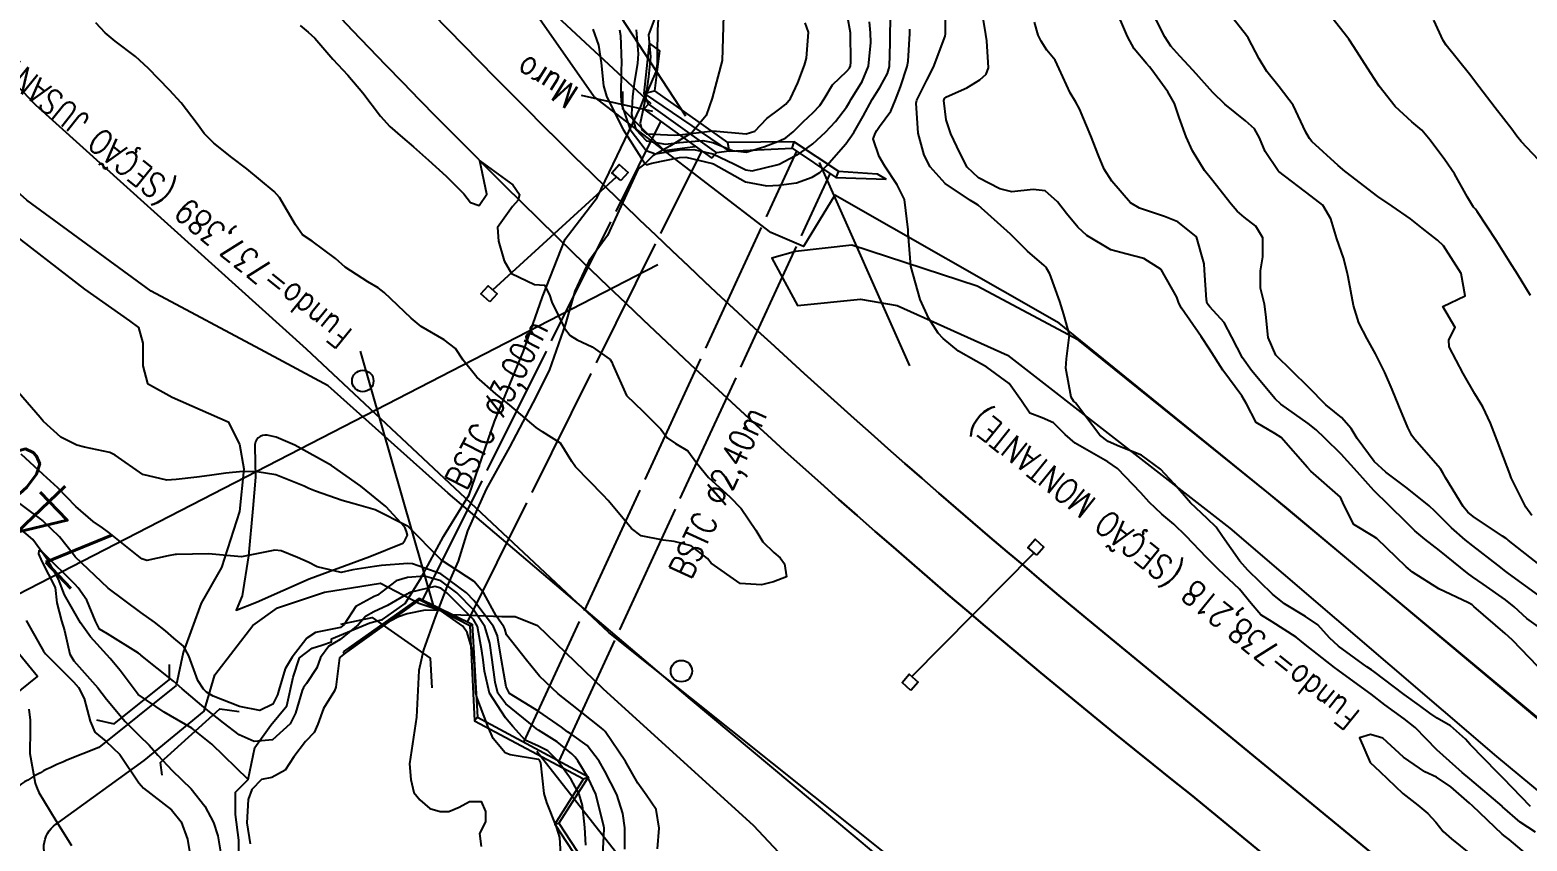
# Model space of a CAD drawing. Header units: metres. Extents: x 318500 to 325275, y 7408834 to 7428799.
# Drawn here: x 322831.5 to 322921.5, y 7421436.1 to 7421484.9 of the extents above; entities that cross this region are included whole.
import ezdxf
from ezdxf.enums import TextEntityAlignment as Align

# ---------------------------------------------------------------- set-up
doc = ezdxf.new("R2010")
doc.units = ezdxf.units.M
doc.header["$MEASUREMENT"] = 0
doc.linetypes.add('CONTINUO', pattern=[0])
doc.linetypes.add('TRACEJADO', pattern=[8.7, 8, -0.7])
doc.layers.add('_TEXTO_CONGELA', color=45, linetype='Continuous', plot=False)
for name, color, linetype in [('ALA', 45, 'Continuous'), ('BUEIRO', 151, 'Continuous'), ('Cotas', 45, 'Continuous'), ('Curvas de Nivel 1m', 11, 'Continuous'), ('Curvas de Nivel 5m', 15, 'Continuous'), ('Divisas', 45, 'Continuous'), ('Edificações', 30, 'Continuous'), ('Hidrografia', 140, 'Continuous'), ('Linha Férrea', 20, 'Continuous'), ('MURO', 30, 'Continuous'), ('Pontes_Viadutos_Tubos', 190, 'Continuous'), ('Postes', 20, 'Continuous'), ('Pórticos', 45, 'Continuous'), ('TEXTO', 45, 'Continuous'), ('Vias Primárias', 230, 'Continuous'), ('Vias Secundárias', 230, 'Continuous'), ('VIGA', 190, 'Continuous')]:
    doc.layers.add(name, color=color, linetype=linetype)
doc.styles.add('ROMANS', font='romans', dxfattribs={"height": 0.2})
doc.styles.add('Style-STANDARD', font='STANDARD.shx')

msp = doc.modelspace()

# ---------------------------------------------------------------- linework, layer by layer
at = {"layer": '_TEXTO_CONGELA'}
msp.add_line((322341.415, 7421198.706), (322869.211, 7421470.764), dxfattribs=at)
at = {"layer": 'ALA', "linetype": 'CONTINUO'}
for points in [[(322868.397, 7421481.056, 742.33), (322868.704, 7421484.064, 742.33), (322869.309, 7421483.623, 737.73), (322869.01, 7421481.209, 737.73)], [(322877.299, 7421477.76, 741.264), (322877.4, 7421478.14, 737.73), (322873.403, 7421478.107, 737.73)], [(322873.493, 7421477.583, 742.364), (322877.299, 7421477.76, 741.264)], [(322854.87, 7421450.695, 741.549), (322850.305, 7421447.464, 740.601)], [(322850.305, 7421447.464, 740.601), (322850.376, 7421447.354, 737.877), (322854.913, 7421450.594, 737.696)], [(322858.056, 7421449.121, 741.545), (322858.382, 7421443.528, 740.63)], [(322857.913, 7421449.054, 737.241), (322858.199, 7421443.32, 737.334)], [(322864.744, 7421439.833, 738.507), (322863.028, 7421437.105, 738.293), (322865.562, 7421433.211, 738.266)], [(322865.037, 7421439.938, 740.624), (322863.27, 7421437.152, 740.601), (322865.809, 7421433.265, 740.591)], [(322863.028, 7421437.105, 738.293), (322863.27, 7421437.152, 740.601)]]:
    msp.add_polyline3d(points, dxfattribs=at)
at = {"layer": 'BUEIRO', "linetype": 'TRACEJADO', "flags": 128}
for points in [[(322855.088, 7421450.587), (322869.39, 7421479.373)], [(322857.778, 7421449.259), (322871.854, 7421477.589)], [(322861.163, 7421442.028), (322877.561, 7421477.583)], [(322863.279, 7421440.886), (322879.575, 7421476.221)]]:
    msp.add_lwpolyline(points, dxfattribs=at)
at = {"layer": 'BUEIRO', "linetype": 'CONTINUO'}
for points in [[(322868.397, 7421481.056, 742.33), (322869.01, 7421481.209, 737.73), (322873.403, 7421478.107, 737.73), (322873.493, 7421477.583, 742.364)], [(322877.4, 7421478.14, 737.73), (322880.066, 7421476.379, 737.73), (322879.912, 7421475.994, 741.264)], [(322877.299, 7421477.76, 741.264), (322879.912, 7421475.994, 741.264)], [(322880.066, 7421476.379, 737.73), (322882.402, 7421476.219, 737.73), (322882.937, 7421475.905, 741.264)], [(322879.912, 7421475.994, 741.264), (322882.937, 7421475.905, 741.264)], [(322854.87, 7421450.695, 741.549), (322854.913, 7421450.594, 737.696), (322857.913, 7421449.054, 737.241), (322858.056, 7421449.121, 741.545)], [(322854.87, 7421450.695, 741.549), (322858.056, 7421449.121, 741.545)], [(322858.382, 7421443.528, 740.63), (322858.199, 7421443.32, 737.334), (322864.744, 7421439.833, 738.507), (322865.037, 7421439.938, 740.624)], [(322858.382, 7421443.528, 740.63), (322865.037, 7421439.938, 740.624)]]:
    msp.add_polyline3d(points, dxfattribs=at)
at = {"layer": 'Curvas de Nivel 1m', "flags": 128}
for points, elevation in [([(322865.3, 7421484.91), (322865.652, 7421483.955), (322865.8, 7421482.902), (322865.949, 7421481.52), (322866.137, 7421480.896), (322866.547, 7421480.021), (322867.131, 7421478.884), (322868.211, 7421477.176), (322868.42, 7421476.871), (322868.509, 7421476.78), (322868.601, 7421476.776), (322868.86, 7421476.865), (322870.514, 7421477.206), (322870.891, 7421477.212), (322872.51, 7421476.83), (322872.559, 7421476.81), (322874.494, 7421475.735), (322875.769, 7421475.493), (322876.492, 7421475.533), (322877.56, 7421475.683), (322878.499, 7421476.012), (322878.948, 7421476.288), (322879.377, 7421476.727), (322880.523, 7421478.029), (322880.992, 7421478.703), (322881.552, 7421479.688), (322882.104, 7421480.687), (322882.271, 7421480.977), (322882.572, 7421481.458), (322883.016, 7421482.243), (322883.134, 7421482.675), (322883.172, 7421484.107), (322883.182, 7421484.674), (322883.221, 7421486.084)], 742), ([(322869.281, 7421486.209), (322869.193, 7421484.861), (322869.18, 7421483.445), (322869.181, 7421482.861), (322869.094, 7421482.351), (322868.564, 7421481.142), (322868.497, 7421480.935), (322868.483, 7421480.871), (322868.152, 7421479.258), (322868.248, 7421478.873), (322868.528, 7421478.625), (322870.225, 7421478.542), (322870.527, 7421478.572), (322872.522, 7421478.802), (322874.528, 7421478.617), (322875.038, 7421478.782), (322875.766, 7421479.548), (322876.551, 7421480.133), (322876.905, 7421480.406), (322877.18, 7421480.754), (322877.631, 7421481.693), (322878.034, 7421482.746), (322878.154, 7421483.185), (322878.271, 7421484.743), (322878.068, 7421485.296)], 739), ([(322921.668, 7421438.155), (322920.025, 7421439.86), (322919.711, 7421440.183), (322918.055, 7421441.894), (322917.766, 7421442.204), (322916.865, 7421443.015), (322916.072, 7421443.478), (322915.624, 7421443.785), (322915.007, 7421444.246), (322914.09, 7421444.907), (322912.252, 7421446.279), (322912.111, 7421446.377), (322911.833, 7421446.565), (322910.132, 7421447.809), (322909.59, 7421448.318), (322908.901, 7421449.082), (322908.153, 7421449.594), (322906.892, 7421450.353), (322906.168, 7421450.926), (322904.679, 7421452.383), (322904.198, 7421452.914), (322903.156, 7421454.406), (322902.786, 7421454.972), (322902.231, 7421455.477), (322901.245, 7421456.43), (322900.257, 7421457.574), (322899.425, 7421458.453), (322898.282, 7421459.289), (322896.971, 7421459.808), (322896.294, 7421460.12), (322895.788, 7421460.505), (322894.319, 7421462.437), (322894.274, 7421462.475), (322894.22, 7421462.522), (322894.064, 7421462.783), (322893.742, 7421464.529), (322893.788, 7421465.099), (322893.964, 7421466.526), (322893.616, 7421467.756), (322893.386, 7421468.535), (322892.771, 7421470.198), (322892.572, 7421470.548), (322892.513, 7421470.631), (322892.432, 7421470.713), (322891.431, 7421471.557), (322890.45, 7421472.543), (322890.411, 7421472.58), (322888.476, 7421474.331), (322888.318, 7421474.443), (322888.016, 7421474.607), (322886.495, 7421475.636), (322885.586, 7421476.644), (322885.216, 7421477.349), (322884.856, 7421478.655), (322884.75, 7421480.464), (322884.792, 7421480.657), (322885.378, 7421481.848), (322885.791, 7421482.642), (322886.483, 7421484.506), (322886.509, 7421484.632), (322886.512, 7421484.731), (322886.519, 7421486.632)], 744), ([(322922.17, 7421450.849), (322920.36, 7421452.177), (322920.192, 7421452.302), (322919.711, 7421452.671), (322918.215, 7421453.849), (322917.757, 7421454.207), (322916.927, 7421454.92), (322916.234, 7421455.623), (322915.933, 7421455.93), (322915.589, 7421456.24), (322914.256, 7421457.32), (322912.988, 7421458.273), (322912.279, 7421458.91), (322911.265, 7421460.296), (322910.905, 7421460.9), (322910.312, 7421461.552), (322909.891, 7421461.892), (322909.373, 7421462.324), (322908.336, 7421463.39), (322907.355, 7421464.35), (322906.364, 7421465.316), (322905.914, 7421466.367), (322905.772, 7421467.748), (322905.679, 7421468.371), (322905.451, 7421469.338), (322905.436, 7421470.375), (322905.588, 7421471.228), (322905.58, 7421472.373), (322905.16, 7421473.073), (322904.472, 7421473.617), (322904.046, 7421473.967), (322903.673, 7421474.402), (322902.502, 7421475.896), (322902.084, 7421476.424), (322901.353, 7421477.601), (322900.975, 7421478.436), (322900.548, 7421479.614), (322900.265, 7421480.444), (322899.869, 7421481.152), (322898.915, 7421482.465), (322898.773, 7421482.649), (322898.594, 7421482.851), (322897.85, 7421483.729), (322897.454, 7421484.487), (322896.638, 7421486.335)], 747), ([(322922.199, 7421452.727), (322920.335, 7421454.178), (322920.274, 7421454.233), (322920.221, 7421454.274), (322919.991, 7421454.414), (322918.234, 7421455.609), (322917.907, 7421455.876), (322917.631, 7421456.209), (322916.582, 7421457.909), (322916.412, 7421458.228), (322916.274, 7421458.466), (322914.705, 7421460.254), (322914.533, 7421460.487), (322914.307, 7421460.961), (322913.771, 7421462.265), (322913.365, 7421463.239), (322912.921, 7421464.274), (322912.367, 7421465.394), (322911.856, 7421466.288), (322911.358, 7421467.264), (322911.036, 7421468.3), (322910.713, 7421470.018), (322910.659, 7421470.307), (322910.443, 7421471.172), (322910.025, 7421472.317), (322909.669, 7421473.519), (322909.197, 7421474.329), (322908.488, 7421474.872), (322906.55, 7421476.36), (322906.511, 7421476.4), (322905.72, 7421477.564), (322905.391, 7421478.377), (322905.08, 7421478.923), (322904.545, 7421479.409), (322903.296, 7421480.409), (322902.57, 7421481.116), (322901.395, 7421482.432), (322900.599, 7421483.29), (322900.062, 7421483.906), (322899.699, 7421484.454), (322898.692, 7421486.417)], 748), ([(322921.753, 7421455.675), (322921.405, 7421456.163), (322920.519, 7421457.924), (322920.429, 7421458.178), (322920.276, 7421458.598), (322919.678, 7421460.186), (322919.273, 7421461.228), (322918.815, 7421462.195), (322918.332, 7421462.98), (322917.622, 7421464.211), (322916.781, 7421465.817), (322916.759, 7421466.224), (322917.154, 7421466.984), (322916.4, 7421468.23), (322917.744, 7421468.876), (322917.516, 7421470.214), (322916.455, 7421471.88), (322916.092, 7421472.236), (322915.162, 7421472.944), (322914.472, 7421473.503), (322913.366, 7421474.271), (322912.489, 7421474.862), (322910.589, 7421476.309), (322910.511, 7421476.374), (322910.108, 7421476.724), (322908.537, 7421478.157), (322908.384, 7421478.342), (322908.163, 7421478.724), (322907.412, 7421480.351), (322906.576, 7421481.457), (322905.825, 7421482.371), (322905.355, 7421483.136), (322904.71, 7421484.389), (322904.612, 7421484.538), (322903.136, 7421486.413)], 749), ([(322847.712, 7421485.143), (322848.198, 7421484.729), (322848.602, 7421484.38), (322849.678, 7421483.119), (322850.576, 7421482.148), (322851.482, 7421481.096), (322852.539, 7421479.679), (322853.097, 7421479.071), (322853.869, 7421478.406), (322854.518, 7421477.837), (322855.417, 7421477.041), (322856.496, 7421476.069), (322857.546, 7421475.014), (322857.954, 7421474.49), (322858.47, 7421474.317), (322858.926, 7421474.993), (322858.51, 7421477), (322860.489, 7421475.555), (322860.888, 7421474.966), (322860.809, 7421474.632), (322860.469, 7421474.25), (322859.58, 7421472.983), (322859.634, 7421472.174), (322859.968, 7421470.977), (322860.419, 7421470.226), (322861.809, 7421469.556), (322862.408, 7421469.512), (322862.693, 7421468.946), (322862.845, 7421468.491), (322863.596, 7421466.932), (322863.938, 7421466.499), (322864.363, 7421466.223), (322865.267, 7421465.815), (322866.352, 7421465.052), (322866.455, 7421464.889), (322866.51, 7421464.726), (322867.329, 7421462.88), (322868.306, 7421461.943), (322869.401, 7421460.853), (322869.781, 7421460.344), (322870.282, 7421459.992), (322871.009, 7421459.561), (322871.549, 7421458.821), (322872.257, 7421457.948), (322873.546, 7421456.797), (322874.229, 7421456.089), (322875.109, 7421454.777), (322875.523, 7421454.09), (322876.197, 7421453.441), (322876.567, 7421453.128), (322876.838, 7421452.75), (322876.951, 7421451.976), (322876.174, 7421451.685), (322875.439, 7421451.503), (322874.172, 7421451.571), (322872.427, 7421452.808), (322872.193, 7421453.074), (322871.219, 7421453.843), (322870.203, 7421454.095), (322869.528, 7421454.175), (322868.206, 7421454.442), (322867.632, 7421454.876), (322866.235, 7421456.563), (322865.934, 7421456.895), (322864.265, 7421458.592), (322864.035, 7421458.924), (322863.364, 7421460.016), (322862.288, 7421460.703), (322861.903, 7421460.954), (322860.31, 7421462.294), (322859.48, 7421462.983), (322858.335, 7421463.98), (322857.503, 7421465.013), (322857.054, 7421465.717), (322856.362, 7421466.232), (322854.984, 7421467.044), (322854.377, 7421467.531), (322852.766, 7421469.075), (322852.404, 7421469.359), (322851.777, 7421469.722), (322850.422, 7421470.607), (322849.827, 7421471.116), (322848.44, 7421472.161), (322847.859, 7421472.553), (322847.426, 7421473.145), (322846.474, 7421474.785), (322846.151, 7421475.165), (322844.5, 7421476.526), (322843.604, 7421477.199), (322842.518, 7421478.054), (322841.949, 7421478.643), (322841.517, 7421479.225), (322840.549, 7421480.481), (322839.859, 7421481.251), (322838.58, 7421482.573), (322837.817, 7421483.278), (322836.599, 7421484.203), (322835.996, 7421484.692), (322835.422, 7421485.308)], 743), ([(322866.903, 7421484.887), (322866.962, 7421484.53), (322867.023, 7421482.886), (322867.019, 7421482.45), (322866.986, 7421480.886), (322867.024, 7421480.414), (322867.547, 7421478.88), (322868.517, 7421477.615), (322869.083, 7421477.429), (322870.518, 7421477.652), (322871.381, 7421477.69), (322872.516, 7421477.426), (322873.831, 7421476.797), (322874.505, 7421476.464), (322874.881, 7421476.408), (322876.377, 7421476.762), (322876.51, 7421476.808), (322877.786, 7421477.479), (322878.523, 7421478.017), (322879.296, 7421478.729), (322879.894, 7421479.365), (322880.553, 7421480.228), (322880.739, 7421480.526), (322880.845, 7421480.706), (322881.499, 7421481.773), (322881.879, 7421482.691), (322882.027, 7421484.112), (322881.994, 7421484.689), (322881.94, 7421485.37)], 741), ([(322922.148, 7421448.964), (322921.465, 7421449.472), (322920.694, 7421450.172), (322920.166, 7421450.601), (322918.83, 7421451.543), (322918.187, 7421451.983), (322917.899, 7421452.204), (322916.21, 7421453.555), (322915.326, 7421454.243), (322914.724, 7421454.751), (322914.23, 7421455.249), (322913.187, 7421456.271), (322912.253, 7421457.172), (322911.252, 7421458.295), (322910.286, 7421459.346), (322909.305, 7421460.325), (322908.795, 7421460.823), (322908.309, 7421461.193), (322906.674, 7421462.356), (322906.325, 7421462.69), (322904.903, 7421464.382), (322904.361, 7421465.145), (322903.713, 7421466.4), (322903.252, 7421467.27), (322902.398, 7421468.222), (322902.248, 7421468.422), (322902.192, 7421468.633), (322902.076, 7421470.424), (322902.053, 7421470.807), (322901.598, 7421472.429), (322900.469, 7421473.34), (322899.671, 7421473.651), (322898.476, 7421474.044), (322898.162, 7421474.161), (322897.632, 7421474.483), (322896.499, 7421475.769), (322896.054, 7421476.505), (322895.714, 7421477.312), (322895.248, 7421478.513), (322894.554, 7421480.133), (322894.347, 7421480.523), (322894.011, 7421481.086), (322893.345, 7421482.539), (322893.098, 7421483.045), (322892.601, 7421483.652), (322892.254, 7421484.203), (322892.07, 7421484.558), (322891.851, 7421485.332)], 746), ([(322922.518, 7421476.679), (322921.106, 7421478.172), (322920.858, 7421478.49), (322920.547, 7421478.91), (322919.553, 7421480.19), (322918.579, 7421481.465), (322918.017, 7421482.209), (322916.616, 7421483.962), (322916.429, 7421484.233), (322915.856, 7421485.465)], 751), ([(322921.985, 7421436.628), (322921.05, 7421437.223), (322920, 7421438.144), (322919.964, 7421438.18), (322918.024, 7421439.817), (322917.575, 7421440.207), (322916.05, 7421441.581), (322915.405, 7421442.24), (322914.74, 7421442.924), (322914.072, 7421443.43), (322912.917, 7421444.272), (322912.089, 7421444.911), (322910.193, 7421446.309), (322910.111, 7421446.367), (322909.894, 7421446.532), (322908.134, 7421447.911), (322907.585, 7421448.346), (322906.149, 7421449.27), (322905.471, 7421449.688), (322904.893, 7421450.379), (322904.173, 7421451.24), (322902.929, 7421452.409), (322902.201, 7421453.145), (322900.986, 7421454.432), (322900.227, 7421455.153), (322899.519, 7421455.737), (322898.754, 7421456.462), (322898.248, 7421457.032), (322896.855, 7421458.491), (322896.276, 7421458.898), (322895.419, 7421459.373), (322894.293, 7421460.022), (322893.705, 7421460.529), (322893.008, 7421461.241), (322892.31, 7421461.541), (322891.584, 7421461.829), (322891.084, 7421462.569), (322890.335, 7421463.6), (322888.987, 7421464.594), (322888.354, 7421464.953), (322887.294, 7421465.551), (322886.367, 7421466.309), (322886.072, 7421466.633), (322885.509, 7421467.517), (322884.99, 7421468.651), (322884.43, 7421470.66), (322884.263, 7421472.662), (322884.258, 7421472.857), (322884.036, 7421474.664), (322883.6, 7421475.562), (322882.859, 7421476.677), (322882.516, 7421477.253), (322882.163, 7421478.322), (322882.295, 7421478.684), (322882.38, 7421478.834), (322882.536, 7421479.059), (322883.228, 7421479.995), (322883.504, 7421480.671), (322883.797, 7421481.443), (322884.203, 7421482.664), (322884.255, 7421483.002), (322884.359, 7421484.663), (322884.366, 7421484.91)], 743), ([(322869.199, 7421435.614), (322869.285, 7421436.85), (322869.115, 7421437.977), (322868.516, 7421438.862), (322868.01, 7421439.564), (322867.264, 7421440.878), (322866.048, 7421442.675), (322865.94, 7421442.782), (322865.813, 7421442.894), (322864.07, 7421444.278), (322863.216, 7421444.933), (322862.096, 7421446.005), (322861.311, 7421446.958), (322860.125, 7421448.494), (322860.014, 7421448.857), (322859.959, 7421448.973), (322859.495, 7421449.624), (322858.752, 7421450.991), (322858.17, 7421451.689), (322856.269, 7421452.948), (322856.19, 7421453.004), (322856.156, 7421453.03), (322854.21, 7421455.005), (322854.184, 7421455.025), (322854.13, 7421455.051), (322852.224, 7421456.016), (322850.961, 7421456.367), (322850.232, 7421456.566), (322848.642, 7421457.126), (322848.242, 7421457.283), (322847.955, 7421457.424), (322846.254, 7421458.106), (322845.135, 7421458.298), (322844.257, 7421458.316), (322843.235, 7421458.221), (322842.253, 7421458.075), (322841.504, 7421457.969), (322840.249, 7421457.822), (322839.698, 7421457.798), (322838.253, 7421458.131), (322836.582, 7421459.287), (322836.272, 7421459.448), (322834.74, 7421459.778), (322834.276, 7421459.898), (322833.328, 7421460.382), (322832.29, 7421461.313), (322832.26, 7421461.35), (322832.077, 7421461.568), (322830.523, 7421463.368)], 742), ([(322867.239, 7421435.595), (322867.236, 7421436.877), (322867.118, 7421437.75), (322866.748, 7421438.883), (322866.021, 7421440.295), (322865.682, 7421440.895), (322864.972, 7421441.839), (322864.046, 7421442.491), (322863.785, 7421442.661), (322863.425, 7421442.929), (322862.064, 7421443.876), (322860.304, 7421444.968), (322860.086, 7421445.37), (322859.81, 7421446.974), (322859.568, 7421448.422), (322859.339, 7421448.982), (322858.153, 7421450.553), (322857.716, 7421451.007), (322856.177, 7421452.166), (322854.472, 7421452.761), (322854.186, 7421452.784), (322852.606, 7421452.652), (322852.183, 7421452.597), (322850.872, 7421452.407), (322850.177, 7421452.244), (322848.733, 7421452.573), (322848.186, 7421452.857), (322847.556, 7421453.14), (322846.571, 7421453.532), (322846.194, 7421453.588), (322844.19, 7421453.19), (322842.191, 7421453.356), (322840.279, 7421453.327), (322840.191, 7421453.319), (322839.78, 7421453.246), (322838.5, 7421452.951), (322838.187, 7421453.067), (322837.921, 7421453.273), (322836.203, 7421454.638), (322835.833, 7421454.922), (322835.276, 7421455.304), (322834.223, 7421456.21), (322833.141, 7421457.336), (322832.252, 7421458.125), (322830.934, 7421459.363)], 741), ([(322864.891, 7421435.838), (322864.82, 7421436.907), (322864.686, 7421438.213), (322864.491, 7421438.913), (322864.013, 7421439.78), (322863.177, 7421440.933), (322862.605, 7421441.511), (322862.039, 7421441.801), (322861.243, 7421442.159), (322860.506, 7421442.965), (322860.058, 7421443.505), (322859.09, 7421444.985), (322858.785, 7421446.305), (322858.713, 7421446.991), (322858.641, 7421447.518), (322858.379, 7421448.996), (322858.136, 7421449.406), (322856.535, 7421451.024), (322856.164, 7421451.304), (322855.804, 7421451.395), (322854.386, 7421451.048), (322854.218, 7421450.991), (322854.159, 7421450.959), (322852.968, 7421450.248), (322852.142, 7421449.882), (322851.64, 7421449.585), (322851.202, 7421449.094), (322850.121, 7421448.208), (322849.429, 7421447.805), (322848.938, 7421447.122), (322848.711, 7421446.513), (322848.087, 7421445.568), (322847.905, 7421445.311), (322847.832, 7421445.134), (322847.423, 7421443.776), (322847.106, 7421443.144), (322846.04, 7421442.175), (322844.937, 7421442.074), (322844.043, 7421442.478), (322843.095, 7421443.2), (322842.062, 7421444.027), (322840.612, 7421445.232), (322840.087, 7421445.706), (322838.137, 7421447.27), (322838.125, 7421447.285), (322837.989, 7421447.394), (322836.123, 7421448.558), (322835.653, 7421448.825), (322835.413, 7421449.301), (322834.892, 7421450.566), (322834.359, 7421451.317), (322834.163, 7421451.539), (322832.34, 7421453.348), (322832.269, 7421453.427), (322832.191, 7421453.489), (322831.995, 7421453.549), (322831.99, 7421453.352), (322832.183, 7421452.908), (322832.988, 7421451.338), (322833.078, 7421450.404), (322833.356, 7421449.332), (322833.538, 7421448.743), (322833.859, 7421447.324), (322834.104, 7421446.933), (322835.547, 7421445.298), (322836.07, 7421444.627), (322837.185, 7421443.279), (322838.042, 7421442.436), (322838.633, 7421441.858), (322839.16, 7421441.253), (322840.016, 7421440.33), (322841.15, 7421439.223), (322841.985, 7421438.19), (322842.508, 7421437.205), (322842.768, 7421436.396), (322842.966, 7421435.2)], 739), ([(322863.395, 7421434.928), (322863.323, 7421436.289), (322863.114, 7421436.933), (322862.538, 7421438.396), (322862.386, 7421438.944), (322862.186, 7421440.79), (322862.09, 7421440.949), (322862.062, 7421440.981), (322862.03, 7421440.993), (322860.33, 7421441.264), (322860.034, 7421441.392), (322859.322, 7421442.26), (322859, 7421442.986), (322858.33, 7421444.743), (322858.278, 7421444.997), (322858.172, 7421446.936), (322858.165, 7421446.999), (322858.161, 7421447.05), (322858.114, 7421447.408), (322857.744, 7421448.624), (322857.5, 7421449.009), (322856.144, 7421449.948), (322855.218, 7421449.965), (322854.14, 7421449.744), (322853.625, 7421449.57), (322852.656, 7421449.072), (322852.126, 7421448.73), (322850.34, 7421447.334), (322850.11, 7421447.15), (322850.089, 7421447.131), (322850.076, 7421447.11), (322849.863, 7421445.333), (322849.78, 7421445.113), (322849.123, 7421444.06), (322848.769, 7421443.123), (322848.55, 7421442.62), (322848.039, 7421442.07), (322847.323, 7421441.141), (322846.812, 7421440.355), (322846.011, 7421439.915), (322845.393, 7421439.785), (322844.805, 7421439.178), (322844.59, 7421438.582), (322844.504, 7421437.182), (322844.705, 7421435.926)], 738), ([(322831.409, 7421444.008), (322831.472, 7421443.356), (322831.481, 7421442.792), (322831.461, 7421441.349), (322831.772, 7421439.575), (322831.853, 7421439.342), (322831.995, 7421439.013), (322833.014, 7421437.33), (322833.955, 7421435.814)], 741), ([(322921.961, 7421434.855), (322920.386, 7421436.174), (322920.161, 7421436.357), (322919.983, 7421436.503), (322918.184, 7421438.198), (322918.002, 7421438.366), (322916.889, 7421439.345), (322916.026, 7421439.931), (322915.327, 7421440.241), (322914.043, 7421441.135), (322912.802, 7421442.273), (322912.062, 7421442.494), (322911.391, 7421442.29), (322912.038, 7421440.817), (322912.625, 7421440.274), (322914.01, 7421438.939), (322914.894, 7421438.247), (322915.507, 7421437.746), (322915.99, 7421437.215), (322916.426, 7421436.665), (322916.929, 7421436.216), (322917.968, 7421435.384)], 742)]:
    msp.add_lwpolyline(points, dxfattribs=dict(at, elevation=elevation))
at = {"layer": 'Curvas de Nivel 5m', "flags": 128}
for points, elevation in [([(322922.117, 7421446.591), (322920.587, 7421448.173), (322920.349, 7421448.383), (322920.144, 7421448.56), (322918.271, 7421450.199), (322918.161, 7421450.289), (322917.946, 7421450.421), (322916.175, 7421451.263), (322914.587, 7421452.254), (322914.195, 7421452.573), (322912.438, 7421454.278), (322912.221, 7421454.428), (322911.059, 7421455.128), (322910.462, 7421456.307), (322910.247, 7421456.761), (322908.48, 7421458.337), (322908.273, 7421458.546), (322906.689, 7421460.356), (322906.302, 7421460.594), (322905.185, 7421461.253), (322904.599, 7421462.386), (322904.327, 7421462.866), (322903.181, 7421464.408), (322902.369, 7421465.667), (322901.87, 7421466.425), (322900.696, 7421468.138), (322900.545, 7421468.439), (322900.405, 7421468.792), (322899.473, 7421470.454), (322898.44, 7421471.132), (322897.357, 7421471.4), (322896.442, 7421471.654), (322894.996, 7421472.515), (322894.457, 7421473.011), (322893.779, 7421473.839), (322893.238, 7421474.539), (322892.49, 7421475.197), (322891.781, 7421475.271), (322890.488, 7421475.141), (322889.765, 7421475.313), (322888.501, 7421475.97), (322887.803, 7421476.611), (322887.374, 7421477.473), (322886.825, 7421478.626), (322886.543, 7421479.469), (322886.414, 7421480.632), (322886.445, 7421480.749), (322886.563, 7421480.857), (322887.788, 7421481.395), (322888.579, 7421481.88), (322888.961, 7421482.219), (322889.091, 7421482.595), (322888.989, 7421484.213), (322888.929, 7421484.597), (322888.638, 7421486.452)], 745), ([(322867.903, 7421484.877), (322868.029, 7421483.442), (322867.992, 7421482.876), (322867.798, 7421481.651), (322867.693, 7421480.879), (322867.63, 7421479.793), (322867.896, 7421478.876), (322868.523, 7421478.204), (322869.668, 7421477.999), (322870.523, 7421478.107), (322871.923, 7421478.218), (322872.523, 7421478.105), (322873.694, 7421477.623), (322874.517, 7421477.517), (322875.582, 7421477.835), (322876.524, 7421478.194), (322876.899, 7421478.383), (322877.349, 7421478.752), (322877.948, 7421479.337), (322878.547, 7421479.901), (322878.961, 7421480.327), (322879.219, 7421480.73), (322879.723, 7421481.572), (322880.585, 7421482.398), (322880.727, 7421482.569), (322880.788, 7421482.707), (322880.813, 7421482.927), (322880.795, 7421484.707), (322880.625, 7421485.696)], 740), ([(322921.672, 7421468.9), (322920.905, 7421470.173), (322920.441, 7421470.906), (322919.625, 7421472.188), (322918.477, 7421473.95), (322918.362, 7421474.085), (322918.26, 7421474.203), (322917.893, 7421474.805), (322917.098, 7421476.221), (322916.523, 7421477.067), (322915.646, 7421478.243), (322915.136, 7421478.841), (322914.551, 7421479.337), (322913.545, 7421480.27), (322912.578, 7421481.494), (322912.057, 7421482.288), (322911.055, 7421483.862), (322910.762, 7421484.308), (322910.703, 7421484.391), (322910.622, 7421484.497), (322909.823, 7421485.513)], 750), ([(322865.89, 7421434.891), (322865.965, 7421436.384), (322865.981, 7421436.879), (322865.971, 7421436.951), (322865.495, 7421438.898), (322865.027, 7421439.892), (322864.409, 7421440.914), (322864.241, 7421441.126), (322864.034, 7421441.322), (322863.159, 7421442.051), (322862.048, 7421442.757), (322861.927, 7421442.829), (322861.769, 7421442.953), (322860.07, 7421444.329), (322859.598, 7421444.977), (322859.432, 7421445.638), (322859.26, 7421446.983), (322859.113, 7421447.978), (322858.807, 7421448.99), (322858.145, 7421449.967), (322857.123, 7421451.016), (322856.171, 7421451.736), (322855.192, 7421452.023), (322854.173, 7421451.942), (322853.492, 7421451.739), (322852.616, 7421451.073), (322852.357, 7421450.877), (322852.156, 7421450.797), (322851.056, 7421450.187), (322850.356, 7421449.107), (322850.128, 7421448.938), (322848.629, 7421448.62), (322848.122, 7421448.294), (322847.24, 7421447.143), (322846.811, 7421446.437), (322846.431, 7421445.155), (322846.352, 7421444.879), (322846.067, 7421444.311), (322845.287, 7421443.946), (322844.065, 7421444.168), (322842.49, 7421444.79), (322842.078, 7421445.049), (322841.903, 7421445.213), (322841.559, 7421445.747), (322841.017, 7421447.226), (322840.691, 7421447.807), (322840.121, 7421448.298), (322839.606, 7421448.729), (322838.945, 7421449.258), (322838.138, 7421449.828), (322836.16, 7421451.29), (322834.188, 7421453.187), (322834.076, 7421453.322), (322833.244, 7421454.378), (322832.24, 7421455.35), (322832.21, 7421455.372), (322832.121, 7421455.441), (322830.232, 7421456.858)], 740), ([(322831.238, 7421449.359), (322832.114, 7421447.791), (322832.273, 7421447.509), (322832.398, 7421447.346), (322834.085, 7421445.669), (322834.382, 7421445.315), (322834.726, 7421444.654), (322835.092, 7421443.304), (322835.373, 7421442.63), (322836.038, 7421442.083), (322836.873, 7421441.282), (322838.005, 7421439.579), (322838.291, 7421439.266), (322839.981, 7421437.968), (322840.563, 7421437.231), (322840.94, 7421436.205), (322841.105, 7421435.223)], 740)]:
    msp.add_lwpolyline(points, dxfattribs=dict(at, elevation=elevation))
at = {"layer": 'Divisas'}
for points in [[(322924.207, 7421441.683), (322906.988, 7421456.138), (322893.341, 7421467.245), (322879.861, 7421474.937), (322877.963, 7421471.837), (322876.004, 7421472.68), (322865.363, 7421480.86), (322840.2, 7421516.876), (322832.088, 7421546.932), (322817.958, 7421562.151), (322800.311, 7421581.177), (322798.306, 7421584.659), (322777.445, 7421620.897), (322776.091, 7421623.568), (322757.971, 7421670.712), (322728.171, 7421705.308), (322722.249, 7421700.843), (322705.113, 7421730.344), (322695.999, 7421746.022), (322690.944, 7421752.823), (322684.139, 7421762.406), (322668.997, 7421784.079), (322654.601, 7421804.408), (322642.478, 7421825.337)], [(322921.79, 7421404.92), (322893.41, 7421426.952), (322866.276, 7421448.624), (322848.102, 7421465.674), (322831.829, 7421480.348), (322828.651, 7421483.657), (322816.855, 7421497.13), (322811.66, 7421503.129), (322807.053, 7421509.282), (322797.718, 7421521.727), (322778.019, 7421549.175), (322764.143, 7421569.822), (322748.729, 7421591.88)]]:
    msp.add_lwpolyline(points, dxfattribs=at)
at = {"layer": 'Edificações'}
msp.add_lwpolyline([(322825.204, 7421440.571), (322831.913, 7421445.976), (322828.209, 7421450.493)], dxfattribs=at)
at = {"layer": 'Hidrografia'}
for points in [[(322844.015, 7421434.412), (322844.015, 7421436.142), (322843.822, 7421437.68), (322843.822, 7421439.026), (322844.592, 7421439.795), (322844.977, 7421441.718), (322845.938, 7421443.064), (322846.9, 7421444.217), (322847.285, 7421445.948), (322847.67, 7421447.101), (322848.439, 7421447.678), (322849.016, 7421447.871), (322849.593, 7421448.063), (322849.593, 7421448.255), (322851.902, 7421449.216), (322852.671, 7421449.409), (322854.018, 7421450.37), (322854.979, 7421451.908), (322856.326, 7421454.408), (322857.865, 7421456.907), (322859.404, 7421461.329), (322861.135, 7421465.559), (322862.289, 7421468.828), (322863.636, 7421472.288), (322865.559, 7421474.788), (322868.188, 7421480.258), (322868.547, 7421481.217), (322868.667, 7421482.057), (322868.787, 7421483.256), (322868.667, 7421484.575), (322869.027, 7421485.534)], [(322873.17, 7421485.74), (322873.083, 7421483.04), (322872.473, 7421480.775), (322872.124, 7421479.73), (322871.253, 7421478.685), (322870.793, 7421478.398), (322869.938, 7421477.885), (322868.912, 7421477.304), (322868.433, 7421476.825), (322868.023, 7421476.518), (322866.182, 7421472.513), (322865.062, 7421470.974), (322864.221, 7421469.154), (322863.661, 7421467.194), (322862.681, 7421464.394), (322861.7, 7421462.435), (322860.3, 7421459.775), (322858.899, 7421457.255), (322857.779, 7421454.736), (322857.219, 7421452.916), (322856.519, 7421451.376), (322855.818, 7421449.556), (322855.118, 7421447.596), (322854.838, 7421446.337), (322854.698, 7421443.537), (322854.278, 7421440.737), (322854.373, 7421439.788), (322854.549, 7421438.999), (322854.9, 7421438.56), (322855.514, 7421438.034), (322856.128, 7421437.859), (322856.654, 7421437.859), (322857.269, 7421438.122), (322857.883, 7421438.473), (322858.585, 7421438.473), (322858.848, 7421437.859), (322858.848, 7421437.245), (322858.497, 7421436.543), (322858.585, 7421435.754)], [(322844.592, 7421439.795), (322842.396, 7421441.92), (322841.2, 7421442.877), (322839.526, 7421443.833), (322837.971, 7421444.909), (322836.895, 7421446.343), (322836.297, 7421447.06), (322835.101, 7421448.375), (322834.503, 7421449.212), (322833.546, 7421450.885), (322833.188, 7421451.841), (322832.59, 7421452.917), (322831.633, 7421454.232), (322829.361, 7421456.144), (322827.687, 7421457.459), (322824.697, 7421461.762), (322824.099, 7421463.555), (322823.142, 7421464.87), (322821.707, 7421467.26), (322819.914, 7421470.368), (322819.435, 7421471.922), (322816.675, 7421475.659), (322815.916, 7421478.137)]]:
    msp.add_lwpolyline(points, dxfattribs=at)
at = {"layer": 'Linha Férrea'}
for points in [[(322143.825, 7422393.254, 0.177055), (322348.62, 7422102.056), (322434.806, 7422041.149, -0.110991), (322629.993, 7421830.678), (322682.61, 7421743.599), (322746.773, 7421641.593), (322762.264, 7421616.034), (322784.09, 7421580.598, 0.089131), (322895.412, 7421449.131), (322994.737, 7421367.338, -0.08158), (323134.171, 7421212.836), (323192.504, 7421114.159, 0.09806), (323348.116, 7420944.919), (323507.932, 7420825.984), (323699.619, 7420681.705), (323733.067, 7420655.668, -0.104587), (323843.705, 7420529.863, -0.339852), (323771.4, 7420065.587)], [(323771.4, 7420065.587, 0.339852), (323843.705, 7420529.863, 0.104587), (323733.067, 7420655.668), (323699.619, 7420681.705), (323507.932, 7420825.984), (323348.116, 7420944.919, -0.09806), (323192.504, 7421114.159), (323134.171, 7421212.836, 0.08158), (322994.737, 7421367.338), (322895.412, 7421449.131, -0.089131), (322784.09, 7421580.598), (322762.264, 7421616.034), (322746.773, 7421641.593), (322682.61, 7421743.599), (322629.993, 7421830.678, 0.110991), (322434.806, 7422041.149), (322348.62, 7422102.056, -0.177055), (322143.825, 7422393.254)], [(322140.246, 7422392.292, 0.177815), (322346.493, 7422099.021), (322440.925, 7422031.999, -0.098061), (322613.888, 7421848.216), (322683.948, 7421733.892), (322746.506, 7421634.335), (322780.475, 7421578.692, 0.094269), (322901.272, 7421438.87), (322999.189, 7421358.366, -0.08072), (323136.386, 7421201.409), (323184.599, 7421119.369, 0.102464), (323355.759, 7420933.913), (323510.091, 7420819.318), (323694.288, 7420680.697, -0.007988), (323738.117, 7420646.682, -0.098634), (323840.146, 7420527.887, -0.339824), (323768.602, 7420068.543)], [(323768.602, 7420068.543, 0.339824), (323840.146, 7420527.887, 0.098634), (323738.117, 7420646.682, 0.007988), (323694.288, 7420680.697), (323510.091, 7420819.318), (323355.759, 7420933.913, -0.102464), (323184.599, 7421119.369), (323136.386, 7421201.409, 0.08072), (322999.189, 7421358.366), (322901.272, 7421438.87, -0.094269), (322780.475, 7421578.692), (322746.506, 7421634.335), (322683.948, 7421733.892), (322613.888, 7421848.216, 0.098061), (322440.925, 7422031.999), (322346.493, 7422099.021, -0.177815), (322140.246, 7422392.292)]]:
    msp.add_lwpolyline(points, format="xyb", dxfattribs=at)
at = {"layer": 'MURO', "linetype": 'CONTINUO'}
for points in [[(322868.376, 7421480.106, 745.33), (322868.649, 7421480.405, 742.83), (322872.746, 7421477.478, 742.864), (322872.456, 7421477.153, 745.364)], [(322868.376, 7421480.106, 745.33), (322872.456, 7421477.153, 745.364)]]:
    msp.add_polyline3d(points, dxfattribs=at)
at = {"layer": 'Pontes_Viadutos_Tubos'}
for points in [[(322867.098, 7421481.174), (322867.098, 7421480.124), (322869.604, 7421477.619), (322871.463, 7421477.861)], [(322850.164, 7421449.122), (322852.036, 7421449.529), (322855.536, 7421447.088), (322855.618, 7421445.299)], [(322835.476, 7421443.381), (322836.535, 7421443.129), (322839.864, 7421445.801), (322839.864, 7421446.708)], [(322839.41, 7421440.053), (322839.309, 7421440.81), (322842.891, 7421444.036), (322844.051, 7421443.885)]]:
    msp.add_lwpolyline(points, dxfattribs=at)
at = {"layer": 'Postes'}
for centre in [(322851.477, 7421463.758), (322870.632, 7421446.305)]:
    msp.add_circle(centre, 0.645, dxfattribs=at)
at = {"layer": 'Pórticos'}
for points in [[(322866.99, 7421475.807), (322866.455, 7421476.284), (322866.894, 7421476.777), (322867.429, 7421476.3)], [(322859.114, 7421468.512), (322858.579, 7421468.99), (322859.019, 7421469.483), (322859.554, 7421469.005)], [(322891.99, 7421453.274), (322891.455, 7421453.751), (322891.894, 7421454.244), (322892.429, 7421453.767)], [(322884.429, 7421445.148), (322883.894, 7421445.625), (322884.333, 7421446.118), (322884.869, 7421445.641)]]:
    msp.add_lwpolyline(points, close=True, dxfattribs=at)
for points in [[(322859.286, 7421469.244), (322866.722, 7421476.046)], [(322884.486, 7421445.982), (322891.835, 7421453.412)]]:
    msp.add_lwpolyline(points, dxfattribs=at)
at = {"layer": 'TEXTO', "linetype": 'CONTINUO'}
msp.add_line((322868.909, 7421479.959), (322864.621, 7421480.932), dxfattribs=at)
for points in [[(322870.897, 7421479.688, 0), (322851.788, 7421508.942, 0)], [(322868.811, 7421480.428, 0), (322861.767, 7421487.014, 0)], [(322878.908, 7421476.904, 0), (322884.335, 7421464.672, 0)], [(322851.313, 7421465.553, 0), (322855.713, 7421450.259, 0)], [(322870.012, 7421431.161, 0), (322861.934, 7421441.47, 0)]]:
    msp.add_polyline3d(points, dxfattribs=at)
at = {"layer": 'Vias Primárias'}
for points in [[(323715.644, 7420145.548, 0), (323709.04, 7420132.939)], [(323831.088, 7420001.787, 0), (323833.844, 7420008.443, 0.220888)]]:
    msp.add_lwpolyline(points, format="xyb", dxfattribs=at)
at = {"layer": 'Vias Secundárias'}
for points in [[(322930.549, 7421397.518), (322916.002, 7421408.391), (322892.069, 7421427.137), (322871.171, 7421444.613), (322856.612, 7421457.019), (322849.402, 7421463.468), (322845.593, 7421465.503), (322838.762, 7421469.17), (322831.283, 7421474.63), (322827.867, 7421477.664), (322825.843, 7421479.94), (322822.048, 7421486.641), (322813.429, 7421500.452), (322805.207, 7421510.947), (322791.908, 7421528.931), (322774.187, 7421553.865), (322754.228, 7421583.85)], [(322926.271, 7421440.044), (322905.949, 7421456.989), (322894.513, 7421466.211), (322888.405, 7421469.458), (322880.868, 7421471.926), (322877.489, 7421471.536), (322876.059, 7421471.147), (322877.619, 7421468.289), (322881.388, 7421468.679), (322883.597, 7421468.289), (322890.225, 7421465.302), (322903.61, 7421454.91), (322919.634, 7421441.172), (322955.787, 7421411.204)]]:
    msp.add_lwpolyline(points, dxfattribs=at)
for points in [[(322829.882, 7421473.059), (322834.736, 7421469.286), (322837.449, 7421467.37), (322837.988, 7421466.966), (322838.258, 7421466.023), (322838.258, 7421464.675), (322838.527, 7421463.597), (322840.011, 7421462.788), (322843.381, 7421461.306), (322844.055, 7421459.958), (322844.325, 7421458.476), (322844.055, 7421455.915), (322842.977, 7421452.546), (322841.763, 7421450.39), (322840.685, 7421447.425), (322840.251, 7421445.445), (322835.617, 7421441.714), (322833.687, 7421440.942, 0.058006), (322830.597, 7421439.27, 0.359036)], [(322832.664, 7421434.619, -0.457873), (322833.178, 7421437.192), (322838.327, 7421440.933), (322841.931, 7421443.892), (322842.572, 7421446.078), (322844.864, 7421449.043), (322846.347, 7421450.121), (322849.179, 7421451.064), (322852.55, 7421451.603), (322854.842, 7421450.39), (322856.864, 7421449.716), (322859.83, 7421449.582), (322860.639, 7421449.582), (322861.988, 7421449.043), (322865.898, 7421445.269), (322874.958, 7421437.018), (322879.145, 7421432.553)]]:
    msp.add_lwpolyline(points, format="xyb", dxfattribs=at)
msp.add_lwpolyline([(322853.996, 7421454.971), (322852.869, 7421456.204), (322851.367, 7421457.437), (322849.597, 7421458.67), (322847.397, 7421459.904), (322846.271, 7421460.386), (322845.734, 7421460.493, 0.511397), (322844.983, 7421459.796), (322845.035, 7421457.968), (322844.874, 7421456.091), (322844.606, 7421453.249), (322844.231, 7421450.836), (322843.855, 7421449.979), (322845.089, 7421450.461), (322848.254, 7421451.855), (322851.902, 7421453.196), (322853.887, 7421454), (322853.994, 7421454.161), (322854.155, 7421454.483), (322854.102, 7421454.697)], format="xyb", close=True, dxfattribs=at)
at = {"layer": 'VIGA', "linetype": 'CONTINUO'}
msp.add_polyline3d([(322868.649, 7421480.405, 742.83), (322868.397, 7421481.056, 742.33), (322873.493, 7421477.583, 742.364), (322872.746, 7421477.478, 742.864)], dxfattribs=at)

# ---------------------------------------------------------------- texts
at = {"layer": 'Cotas', "style": 'Style-STANDARD'}
msp.add_text('740', height=4, rotation=133.6391, dxfattribs=at).set_placement((322832.469, 7421455.709, 740), align=Align.MIDDLE_CENTER)
at = {"layer": 'TEXTO', "style": 'ROMANS', "width": 0.8}
for s, rotation, p in [('Fundo=737,389 (SEÇÃO JUSANTE)', 141, (322850.946, 7421466.768)), ('Muro', 147.92881, (322864.54, 7421481.344)), ('BSTC Ø3,00m', 63.10284, (322857.697, 7421457.114)), ('BSTC Ø2,40m', 65.21279, (322871.191, 7421451.748)), ('Fundo=738,218 (SEÇÃO MONTANTE)', 141.18144, (322911.515, 7421443.828))]:
    msp.add_text(s, height=1.5, rotation=rotation, dxfattribs=at).set_placement(p)

doc.saveas('drawing.dxf')
